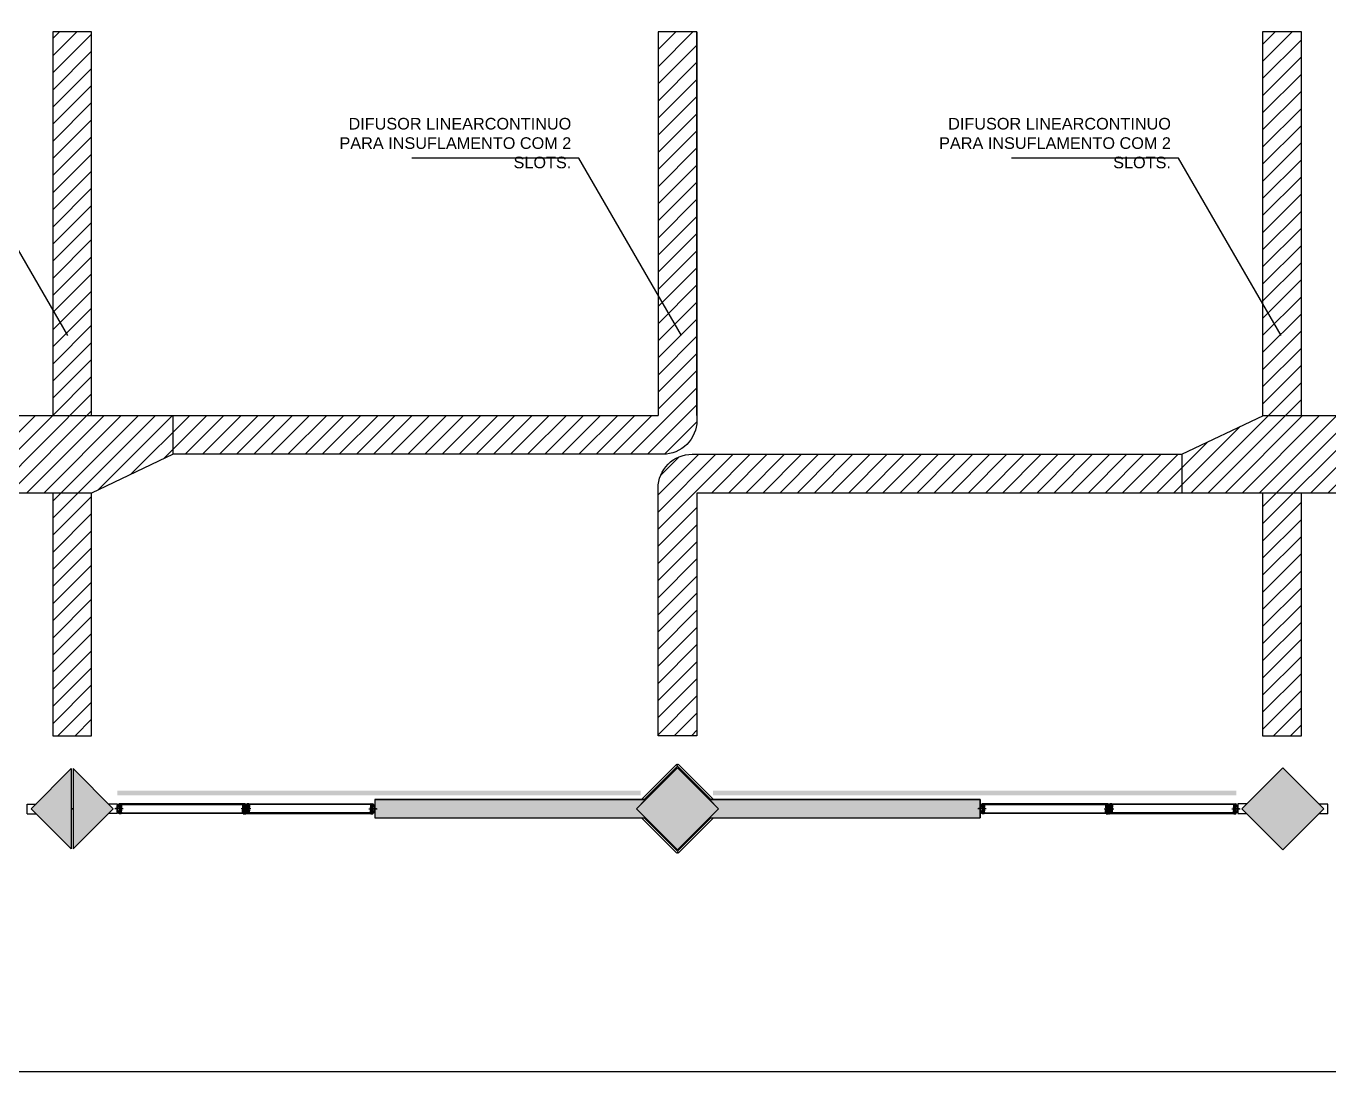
# Model space of a CAD drawing. Header units: millimetres. Extents: x 182 to 575, y -105 to 95.
# Drawn here: x 318.31 to 331.77, y -104.97 to -94.17 of the extents above; entities that cross this region are included whole.
import ezdxf

# ---------------------------------------------------------------- set-up
doc = ezdxf.new("R2010")
doc.units = ezdxf.units.MM
doc.header["$MEASUREMENT"] = 0
doc.linetypes.add('XR_BL2_AND_MON-REV15$0$DASHDOT', pattern=[1, 0.5, -0.25, 0, -0.25])
for name, color, linetype in [('ar condicionado', 160, 'Continuous'), ('base', 253, 'Continuous'), ('XR_BL2_AND_MON-REV15$0$aca', 2, 'Continuous'), ('XR_BL2_AND_MON-REV15$0$EIXOS_PERFIL', 181, 'XR_BL2_AND_MON-REV15$0$DASHDOT'), ('XR_BL2_AND_MON-REV15$0$PERFIL_DIV', 41, 'Continuous'), ('XR_BL2_AND_MON-REV15$0$SHADE', 7, 'Continuous')]:
    doc.layers.add(name, color=color, linetype=linetype)
doc.styles.add('ARIAL', font='arial.ttf')
pattern_1 = [(45, (0, -100), (-0.088388348, 0.088388348), [])]

# ---------------------------------------------------------------- blocks, each defined once
blk = doc.blocks.new('XR_BL2_AND_MON-REV15$0$P50X50')
at = {"layer": 'base'}
blk.add_hatch(color=256, dxfattribs=at).paths.add_polyline_path([(0, -0.424), (0.424, 0), (0, 0.424), (-0.424, 0)])
at = {"layer": 'base', "linetype": 'ByBlock'}
blk.add_lwpolyline([(0, -0.424), (0.424, 0), (0, 0.424), (-0.424, 0)], close=True, dxfattribs=at)
blk = doc.blocks.new('XR_BL2_AND_MON-REV15$0$PILAR 60X60_45')
at = {"layer": 'base'}
blk.add_blockref('XR_BL2_AND_MON-REV15$0$P50X50', (0, 0), dxfattribs=at)
blk = doc.blocks.new('XR_BL2_AND_MON-REV15$0$PILAR_60X60_JUNTA')
at = {"layer": 'base'}
for points in [[(-0.414, 0.01), (0, 0.424), (0.414, 0.01)], [(-0.414, -0.01), (0, -0.424), (0.414, -0.01)]]:
    blk.add_hatch(color=256, dxfattribs=at).paths.add_polyline_path(points)
at = {"layer": 'base', "linetype": 'ByBlock'}
for points in [[(-0.414, 0.01), (0, 0.424), (0.414, 0.01)], [(-0.414, -0.01), (0, -0.424), (0.414, -0.01)]]:
    blk.add_lwpolyline(points, close=True, dxfattribs=at)
at = {"layer": 'base'}
blk.add_point((0, 0), dxfattribs=at)
blk = doc.blocks.new('XR_BL2_AND_MON-REV15$0$A$C331768BC')
at = {"layer": 'XR_BL2_AND_MON-REV15$0$SHADE'}
blk.add_hatch(color=254, dxfattribs=at).paths.add_polyline_path([(73, 22), (73, 17), (85, 17), (85, 26), (80, 26), (80, 45), (85, 45), (85, 54), (73, 54), (73, 49), (29, 49), (29, 54), (18, 54), (18, 46), (23, 46), (23, 25), (18, 25), (18, 17), (29, 17), (29, 22), (51, 22)])
at = {"layer": 'XR_BL2_AND_MON-REV15$0$EIXOS_PERFIL'}
for p, q in [((-9, 35, -59), (110, 35, -59)), ((51, 86, -59), (51, -19, -59))]:
    blk.add_line(p, q, dxfattribs=at)
at = {"layer": 'XR_BL2_AND_MON-REV15$0$PERFIL_DIV'}
for p, q in [((0, 65, -59), (0, 46, -59)), ((2, 66, -59), (1, 66, -59)), ((2, 5, -59), (1, 5, -59)), ((2, 50, -59), (2, 66, -59)), ((9, 50, -59), (2, 50, -59)), ((2, 49, -59), (11, 49, -59)), ((2, 46, -59), (2, 49, -59)), ((13, 42, -59), (6, 42, -59)), ((16, 40, -59), (6, 40, -59)), ((9, 65, -59), (9, 50, -59)), ((9, 33, -59), (9, 37, -59)), ((10, 63, -59), (10, 65, -59)), ((10, 50, -59), (10, 57, -59)), ((15, 50, -59), (10, 50, -59)), ((10, 37, -59), (10, 33, -59)), ((11, 49, -59), (11, 49, -59)), ((11, 49, -59), (13, 49, -59)), ((12, 40, -59), (16, 40, -59)), ((15, 39, -59), (12, 39, -59)), ((12, 31, -59), (15, 31, -59)), ((16, 30, -59), (12, 30, -59)), ((14, 69, -59), (13, 69, -59)), ((13, 69, -59), (13, 51, -59)), ((13, 51, -59), (14, 51, -59)), ((13, 49, -59), (13, 42, -59)), ((14, 71, -59), (34, 71, -59)), ((15, 70, -59), (14, 70, -59)), ((14, 58, -59), (14, 69, -59)), ((21, 58, -59), (14, 58, -59)), ((14, 55, -59), (30, 55, -59)), ((14, 51, -59), (14, 55, -59)), ((15, 67, -59), (15, 70, -59)), ((15, 67, -59), (16, 67, -59)), ((18, 58, -59), (15, 60, -59)), ((15, 60, -59), (16, 60, -59)), ((16, 55, -59), (15, 55, -59)), ((15, 55, -59), (15, 50, -59)), ((15, 42, -59), (15, 49, -59)), ((15, 49, -59), (16, 49, -59)), ((16, 42, -59), (15, 42, -59)), ((18, 13, -59), (15, 11, -59)), ((15, 11, -59), (16, 11, -59)), ((16, 70, -59), (31, 70, -59)), ((16, 67, -59), (16, 70, -59)), ((16, 60, -59), (19, 58, -59)), ((16, 49, -59), (16, 55, -59)), ((16, 40, -59), (16, 42, -59)), ((16, 40, -59), (16, 40, -59)), ((16, 31, -59), (16, 30, -59)), ((16, 30, -59), (16, 29, -59)), ((16, 11, -59), (19, 13, -59)), ((17, 39, -59), (18, 39, -59)), ((18, 32, -59), (17, 32, -59)), ((21, 59, -59), (22, 61, -59)), ((24, 59, -59), (21, 58, -59)), ((21, 12, -59), (22, 10, -59)), ((23, 60, -59), (22, 59, -59)), ((23, 11, -59), (22, 12, -59)), ((24, 62, -59), (39, 65, -59)), ((39, 64, -59), (24, 61, -59)), ((30, 57, -59), (24, 59, -59)), ((39, 7, -59), (24, 10, -59)), ((24, 9, -59), (39, 6, -59)), ((30, 55, -59), (30, 57, -59)), ((33, 66, -59), (31, 66, -59)), ((71, 54, -59), (31, 54, -59)), ((32, 68, -59), (32, 68, -59)), ((32, 67, -59), (32, 67, -59)), ((34, 70, -59), (34, 70, -59)), ((35, 70, -59), (35, 70, -59)), ((36, 68, -59), (36, 68, -59)), ((36, 67, -59), (36, 67, -59)), ((37, 66, -59), (36, 66, -59)), ((40, 69, -59), (37, 70, -59)), ((40, 67, -59), (38, 68, -59)), ((42, 68, -59), (51, 68, -59)), ((50, 66, -59), (42, 66, -59)), ((48, 56, -59), (43, 63, -59)), ((59, 56, -59), (43, 56, -59)), ((43, 56, -59), (43, 54, -59)), ((43, 54, -59), (59, 54, -59)), ((43, 15, -59), (43, 17, -59)), ((43, 17, -59), (59, 17, -59)), ((48, 15, -59), (43, 8, -59)), ((59, 15, -59), (43, 15, -59)), ((44, 63, -59), (49, 56, -59)), ((44, 8, -59), (49, 15, -59)), ((50, 65, -59), (50, 66, -59)), ((50, 65, -59), (51, 65, -59)), ((51, 65, -59), (51, 68, -59)), ((60, 68, -59), (51, 68, -59)), ((51, 65, -59), (51, 68, -59)), ((51, 65, -59), (51, 68, -59)), ((51, 65, -59), (51, 68, -59)), ((53, 65, -59), (51, 65, -59)), ((51, 6, -59), (51, 3, -59)), ((51, 6, -59), (51, 3, -59)), ((51, 6, -59), (51, 3, -59)), ((51, 6, -59), (51, 3, -59)), ((53, 65, -59), (53, 66, -59)), ((53, 66, -59), (60, 66, -59)), ((58, 63, -59), (53, 56, -59)), ((58, 8, -59), (53, 15, -59)), ((54, 56, -59), (59, 63, -59)), ((54, 15, -59), (59, 8, -59)), ((59, 54, -59), (59, 56, -59)), ((59, 17, -59), (59, 15, -59)), ((62, 69, -59), (65, 70, -59)), ((62, 67, -59), (64, 68, -59)), ((78, 62, -59), (63, 65, -59)), ((63, 64, -59), (78, 61, -59)), ((63, 7, -59), (78, 10, -59)), ((78, 9, -59), (63, 6, -59)), ((65, 66, -59), (66, 66, -59)), ((66, 68, -59), (66, 68, -59)), ((66, 67, -59), (66, 67, -59)), ((67, 70, -59), (67, 70, -59)), ((88, 71, -59), (68, 71, -59)), ((68, 70, -59), (68, 70, -59)), ((69, 66, -59), (71, 66, -59)), ((71, 54, -59), (69, 54, -59)), ((70, 68, -59), (70, 68, -59)), ((70, 67, -59), (70, 67, -59)), ((86, 70, -59), (71, 70, -59)), ((72, 57, -59), (78, 59, -59)), ((72, 55, -59), (72, 57, -59)), ((88, 55, -59), (72, 55, -59)), ((78, 59, -59), (81, 58, -59)), ((79, 60, -59), (80, 59, -59)), ((79, 11, -59), (80, 12, -59)), ((81, 59, -59), (80, 61, -59)), ((81, 12, -59), (80, 10, -59)), ((81, 58, -59), (88, 58, -59)), ((86, 60, -59), (83, 58, -59)), ((86, 11, -59), (83, 13, -59)), ((84, 58, -59), (87, 60, -59)), ((85, 39, -59), (84, 39, -59)), ((84, 32, -59), (85, 32, -59)), ((85, 17, -59), (85, 26, -59)), ((86, 67, -59), (86, 70, -59)), ((88, 67, -59), (86, 67, -59)), ((87, 60, -59), (86, 60, -59)), ((86, 49, -59), (86, 55, -59)), ((86, 55, -59), (88, 55, -59)), ((88, 49, -59), (86, 49, -59)), ((86, 40, -59), (86, 42, -59)), ((86, 42, -59), (88, 42, -59)), ((86, 40, -59), (96, 40, -59)), ((90, 40, -59), (86, 40, -59)), ((86, 40, -59), (86, 40, -59)), ((86, 31, -59), (86, 30, -59)), ((86, 30, -59), (86, 29, -59)), ((86, 30, -59), (90, 30, -59)), ((86, 22, -59), (86, 15, -59)), ((87, 11, -59), (86, 11, -59)), ((87, 39, -59), (90, 39, -59)), ((90, 31, -59), (87, 31, -59)), ((88, 67, -59), (88, 70, -59)), ((88, 70, -59), (88, 70, -59)), ((88, 58, -59), (88, 69, -59)), ((88, 69, -59), (89, 69, -59)), ((88, 55, -59), (88, 50, -59)), ((88, 51, -59), (88, 55, -59)), ((88, 50, -59), (92, 50, -59)), ((89, 51, -59), (88, 51, -59)), ((88, 42, -59), (88, 49, -59)), ((89, 69, -59), (89, 51, -59)), ((89, 49, -59), (89, 42, -59)), ((91, 49, -59), (89, 49, -59)), ((89, 42, -59), (96, 42, -59)), ((101, 49, -59), (91, 49, -59)), ((91, 49, -59), (91, 49, -59)), ((92, 63, -59), (92, 65, -59)), ((92, 50, -59), (92, 57, -59)), ((92, 37, -59), (92, 33, -59)), ((93, 65, -59), (93, 50, -59)), ((93, 50, -59), (101, 50, -59)), ((93, 33, -59), (93, 37, -59)), ((101, 66, -59), (101, 66, -59)), ((101, 50, -59), (101, 66, -59)), ((101, 54, -59), (101, 56, -59)), ((102, 65, -59), (102, 46, -59))]:
    blk.add_line(p, q, dxfattribs=at)
at = {"layer": 'XR_BL2_AND_MON-REV15$0$PERFIL_DIV', "linetype": 'Continuous'}
for p, q in [((0, 6, -59), (0, 25, -59)), ((2, 25, -59), (2, 22, -59)), ((2, 22, -59), (11, 22, -59)), ((9, 20, -59), (2, 20, -59)), ((2, 20, -59), (2, 5, -59)), ((16, 30, -59), (6, 30, -59)), ((13, 29, -59), (6, 29, -59)), ((9, 6, -59), (9, 20, -59)), ((15, 20, -59), (10, 20, -59)), ((10, 20, -59), (10, 14, -59)), ((10, 8, -59), (10, 6, -59)), ((11, 22, -59), (11, 22, -59)), ((11, 22, -59), (13, 22, -59)), ((13, 22, -59), (13, 29, -59)), ((13, 2, -59), (13, 20, -59)), ((13, 20, -59), (14, 20, -59)), ((14, 2, -59), (13, 2, -59)), ((14, 20, -59), (14, 15, -59)), ((14, 15, -59), (30, 15, -59)), ((21, 13, -59), (14, 13, -59)), ((14, 13, -59), (14, 2, -59)), ((15, 1, -59), (14, 1, -59)), ((15, 29, -59), (15, 22, -59)), ((16, 29, -59), (15, 29, -59)), ((15, 22, -59), (16, 22, -59)), ((15, 15, -59), (15, 20, -59)), ((16, 15, -59), (15, 15, -59)), ((15, 4, -59), (16, 4, -59)), ((15, 4, -59), (15, 1, -59)), ((16, 40, -59), (16, 55, -59)), ((16, 55, -59), (33, 55, -59)), ((16, 15, -59), (16, 31, -59)), ((16, 22, -59), (16, 15, -59)), ((33, 15, -59), (16, 15, -59)), ((16, 4, -59), (16, 1, -59)), ((16, 1, -59), (31, 1, -59)), ((29, 54, -59), (18, 54, -59)), ((18, 54, -59), (18, 46, -59)), ((18, 46, -59), (23, 46, -59)), ((21, 44, -59), (18, 44, -59)), ((18, 44, -59), (18, 40, -59)), ((18, 31, -59), (18, 27, -59)), ((18, 27, -59), (21, 27, -59)), ((23, 25, -59), (18, 25, -59)), ((18, 25, -59), (18, 17, -59)), ((18, 17, -59), (29, 17, -59)), ((21, 27, -59), (21, 44, -59)), ((24, 12, -59), (21, 13, -59)), ((23, 46, -59), (23, 25, -59)), ((30, 14, -59), (24, 12, -59)), ((29, 49, -59), (29, 54, -59)), ((73, 49, -59), (29, 49, -59)), ((29, 22, -59), (51, 22, -59)), ((29, 17, -59), (29, 22, -59)), ((30, 15, -59), (30, 14, -59)), ((31, 54, -59), (31, 50, -59)), ((33, 54, -59), (31, 54, -59)), ((31, 54, -59), (31, 50, -59)), ((31, 50, -59), (71, 50, -59)), ((31, 50, -59), (71, 50, -59)), ((31, 17, -59), (31, 20, -59)), ((31, 20, -59), (71, 20, -59)), ((51, 20, -59), (31, 20, -59)), ((31, 20, -59), (31, 17, -59)), ((71, 17, -59), (31, 17, -59)), ((31, 17, -59), (33, 17, -59)), ((33, 5, -59), (31, 5, -59)), ((32, 4, -59), (32, 4, -59)), ((32, 3, -59), (32, 3, -59)), ((33, 55, -59), (33, 54, -59)), ((33, 17, -59), (33, 16, -59)), ((34, 1, -59), (34, 1, -59)), ((35, 1, -59), (35, 1, -59)), ((37, 5, -59), (36, 5, -59)), ((36, 4, -59), (36, 4, -59)), ((36, 3, -59), (36, 3, -59)), ((40, 2, -59), (37, 1, -59)), ((40, 4, -59), (38, 3, -59)), ((50, 5, -59), (42, 5, -59)), ((42, 3, -59), (51, 3, -59)), ((50, 6, -59), (51, 6, -59)), ((50, 6, -59), (50, 5, -59)), ((51, 22, -59), (51, 20, -59)), ((51, 20, -59), (51, 22, -59)), ((51, 22, -59), (73, 22, -59)), ((71, 20, -59), (51, 20, -59)), ((53, 6, -59), (51, 6, -59)), ((60, 3, -59), (51, 3, -59)), ((53, 6, -59), (53, 5, -59)), ((53, 5, -59), (60, 5, -59)), ((62, 4, -59), (64, 3, -59)), ((62, 2, -59), (65, 1, -59)), ((65, 5, -59), (66, 5, -59)), ((66, 4, -59), (66, 4, -59)), ((66, 3, -59), (66, 3, -59)), ((67, 1, -59), (67, 1, -59)), ((68, 1, -59), (68, 1, -59)), ((69, 54, -59), (69, 55, -59)), ((69, 55, -59), (86, 55, -59)), ((69, 16, -59), (69, 17, -59)), ((69, 17, -59), (71, 17, -59)), ((86, 15, -59), (69, 15, -59)), ((69, 5, -59), (71, 5, -59)), ((70, 4, -59), (70, 4, -59)), ((70, 3, -59), (70, 3, -59)), ((71, 50, -59), (71, 54, -59)), ((71, 50, -59), (71, 54, -59)), ((71, 20, -59), (71, 17, -59)), ((71, 17, -59), (71, 20, -59)), ((86, 1, -59), (71, 1, -59)), ((88, 15, -59), (72, 15, -59)), ((72, 15, -59), (72, 14, -59)), ((72, 14, -59), (78, 12, -59)), ((85, 54, -59), (73, 54, -59)), ((73, 54, -59), (73, 49, -59)), ((73, 22, -59), (73, 17, -59)), ((73, 17, -59), (85, 17, -59)), ((78, 12, -59), (81, 13, -59)), ((80, 26, -59), (80, 45, -59)), ((80, 45, -59), (85, 45, -59)), ((85, 26, -59), (80, 26, -59)), ((85, 44, -59), (81, 44, -59)), ((81, 44, -59), (81, 27, -59)), ((81, 27, -59), (85, 27, -59)), ((81, 13, -59), (88, 13, -59)), ((84, 13, -59), (87, 11, -59)), ((85, 45, -59), (85, 54, -59)), ((85, 40, -59), (85, 44, -59)), ((85, 27, -59), (85, 31, -59)), ((86, 55, -59), (86, 40, -59)), ((86, 31, -59), (86, 15, -59)), ((86, 30, -59), (96, 30, -59)), ((86, 29, -59), (88, 29, -59)), ((88, 22, -59), (86, 22, -59)), ((86, 15, -59), (88, 15, -59)), ((88, 4, -59), (86, 4, -59)), ((86, 4, -59), (86, 1, -59)), ((88, 29, -59), (88, 22, -59)), ((89, 20, -59), (88, 20, -59)), ((88, 20, -59), (88, 15, -59)), ((88, 15, -59), (88, 20, -59)), ((88, 20, -59), (92, 20, -59)), ((88, 13, -59), (88, 2, -59)), ((88, 4, -59), (88, 1, -59)), ((88, 2, -59), (89, 2, -59)), ((88, 1, -59), (88, 1, -59)), ((89, 22, -59), (89, 29, -59)), ((89, 29, -59), (96, 29, -59)), ((91, 22, -59), (89, 22, -59)), ((89, 2, -59), (89, 20, -59)), ((101, 22, -59), (91, 22, -59)), ((91, 22, -59), (91, 22, -59)), ((92, 20, -59), (92, 14, -59)), ((92, 8, -59), (92, 6, -59)), ((93, 6, -59), (93, 20, -59)), ((93, 20, -59), (101, 20, -59)), ((101, 25, -59), (101, 22, -59)), ((101, 20, -59), (101, 5, -59)), ((101, 5, -59), (101, 5, -59)), ((102, 6, -59), (102, 25, -59)), ((14, 0, -59), (34, 0, -59)), ((88, 0, -59), (68, 0, -59))]:
    blk.add_line(p, q, dxfattribs=at)
at = {"layer": 'XR_BL2_AND_MON-REV15$0$PERFIL_DIV'}
for centre, radius, start, end in [((1, 65, -59), 1, 90, 180), ((6, 47, -59), 6.07, 180.5943, 275.4313), ((6, 47, -59), 4.57, 180.5943, 275.4313), ((15, 65, -59), 6.6, 101.8368, 173.416), ((12, 37, -59), 3, 90, 180), ((12, 33, -59), 3, 180, 270), ((15, 65, -59), 5.05, 99.9202, 174.746), ((4, 60, -59), 7.23, 332.7929, 27.2071), ((12, 37, -59), 2, 90, 180), ((12, 33, -59), 2, 180, 270), ((17, 40, -59), 1.56, 189.429, 326.8025), ((17, 31, -59), 1.56, 33.1975, 170.571), ((17, 40, -59), 0.75, 180, 318.1897), ((17, 31, -59), 0.75, 41.8103, 180), ((20, 60, -59), 2.5, 242.2723, 327.038), ((18, 39, -59), 0.212, 320.0178, 87.8904), ((18, 32, -59), 0.212, 272.1096, 39.9822), ((20, 11, -59), 2.5, 32.962, 117.7277), ((20, 60, -59), 2, 242.2723, 327.038), ((20, 11, -59), 2, 32.962, 117.7277), ((24, 60, -59), 2, 102.9112, 147.038), ((24, 11, -59), 2, 212.962, 257.0888), ((24, 60, -59), 1.5, 102.9112, 147.038), ((24, 11, -59), 1.5, 212.962, 257.0888), ((31, 70, -59), 0.3, 332.9643, 90), ((34, 68, -59), 3.55, 152.9643, 208.0213), ((31, 66, -59), 0.3, 208.0213, 270), ((34, 68, -59), 1.85, 102.4869, 167.5131), ((34, 68, -59), 2.15, 169.2778, 190.7222), ((34, 68, -59), 1.85, 192.4869, 225.2481), ((33, 66, -59), 0.3, 270, 45.2481), ((34, 66, -59), 5, 58.731, 90), ((34, 68, -59), 2.15, 79.2778, 100.7222), ((34, 68, -59), 1.85, 12.4869, 77.5131), ((34, 68, -59), 1.85, 314.7519, 347.5131), ((36, 66, -59), 0.3, 134.7519, 270), ((34, 68, -59), 2.15, 349.2778, 10.7222), ((34, 68, -59), 3.55, 331.9787, 359.2788), ((37, 66, -59), 0.3, 270, 331.9787), ((38, 68, -59), 0.4, 58.731, 179.2788), ((40, 60, -59), 4.5, 42.7825, 102.9112), ((40, 60, -59), 5, 42.7825, 102.9112), ((40, 11, -59), 4.5, 257.0888, 317.2175), ((40, 11, -59), 5, 257.0888, 317.2175), ((42, 73, -59), 5, 238.731, 270), ((42, 71, -59), 4.68, 238.731, 270), ((62, 60, -59), 5, 77.0888, 137.2175), ((62, 11, -59), 5, 222.7825, 282.9112), ((62, 60, -59), 4.5, 77.0888, 137.2175), ((62, 11, -59), 4.5, 222.7825, 282.9112), ((60, 73, -59), 5, 270, 301.269), ((60, 71, -59), 4.68, 270, 301.269), ((64, 68, -59), 0.4, 0.7212, 121.269), ((68, 68, -59), 3.55, 180.7212, 208.0213), ((68, 66, -59), 5, 90, 121.269), ((65, 66, -59), 0.3, 208.0213, 270), ((68, 68, -59), 1.85, 102.4869, 167.5131), ((68, 68, -59), 2.15, 169.2778, 190.7222), ((68, 68, -59), 1.85, 192.4869, 225.2481), ((66, 66, -59), 0.3, 270, 45.2481), ((68, 68, -59), 2.15, 79.2778, 100.7222), ((68, 68, -59), 1.85, 12.4869, 77.5131), ((68, 68, -59), 1.85, 314.7519, 347.5131), ((69, 66, -59), 0.3, 134.7519, 270), ((68, 68, -59), 2.15, 349.2778, 10.7222), ((71, 70, -59), 0.3, 90, 207.0357), ((68, 68, -59), 3.55, 331.9787, 27.0357), ((71, 66, -59), 0.3, 270, 331.9787), ((78, 60, -59), 2, 32.962, 77.0888), ((78, 60, -59), 1.5, 32.962, 77.0888), ((78, 11, -59), 1.5, 282.9112, 327.038), ((78, 11, -59), 2, 282.9112, 327.038), ((82, 60, -59), 2.5, 212.962, 297.7277), ((82, 11, -59), 2.5, 62.2723, 147.038), ((82, 60, -59), 2, 212.962, 297.7277), ((82, 11, -59), 2, 62.2723, 147.038), ((84, 39, -59), 0.212, 92.1096, 219.9822), ((85, 40, -59), 1.56, 213.1975, 350.571), ((85, 31, -59), 1.56, 9.429, 146.8025), ((84, 32, -59), 0.212, 140.0178, 267.8904), ((85, 40, -59), 0.75, 221.8103, 0), ((85, 31, -59), 0.75, 0, 138.1897), ((87, 65, -59), 6.6, 6.584, 78.1632), ((87, 65, -59), 5.05, 5.254, 80.0798), ((90, 37, -59), 3, 0, 90), ((90, 37, -59), 2, 0, 90), ((90, 33, -59), 3, 270, 0), ((90, 33, -59), 2, 270, 0), ((98, 60, -59), 7.23, 152.7929, 207.2071), ((96, 47, -59), 6.07, 264.5687, 359.4057), ((96, 47, -59), 4.57, 264.5687, 359.4057), ((101, 65, -59), 1, 0, 90)]:
    blk.add_arc(centre, radius, start, end, dxfattribs=at)
at = {"layer": 'XR_BL2_AND_MON-REV15$0$PERFIL_DIV', "linetype": 'Continuous'}
for centre, radius, start, end in [((6, 24, -59), 6.07, 84.5687, 179.4057), ((1, 6, -59), 1, 180, 270), ((6, 24, -59), 4.57, 84.5687, 179.4057), ((15, 6, -59), 6.6, 186.584, 258.1632), ((4, 11, -59), 7.23, 332.7929, 27.2071), ((15, 6, -59), 5.05, 185.254, 260.0798), ((17, 40, -59), 0.75, 180, 0), ((17, 31, -59), 0.75, 0, 180), ((34, 3, -59), 3.55, 151.9787, 207.0357), ((31, 5, -59), 0.3, 90, 151.9787), ((31, 1, -59), 0.3, 270, 27.0357), ((34, 3, -59), 1.85, 134.7519, 167.5131), ((34, 3, -59), 2.15, 169.2778, 190.7222), ((34, 3, -59), 1.85, 192.4869, 257.5131), ((33, 55, -59), 0.5, 0, 90), ((33, 16, -59), 0.5, 270, 0), ((33, 5, -59), 0.3, 314.7519, 90), ((34, 3, -59), 2.15, 259.2778, 280.7222), ((34, 5, -59), 5, 270, 301.269), ((34, 3, -59), 1.85, 12.4869, 45.2481), ((36, 5, -59), 0.3, 90, 225.2481), ((34, 3, -59), 1.85, 282.4869, 347.5131), ((34, 3, -59), 2.15, 349.2778, 10.7222), ((34, 3, -59), 3.55, 0.7212, 28.0213), ((37, 5, -59), 0.3, 28.0213, 90), ((38, 3, -59), 0.4, 180.7212, 301.269), ((42, 0, -59), 4.68, 90, 121.269), ((42, -2, -59), 5, 90, 121.269), ((60, 0, -59), 4.68, 58.731, 90), ((60, -2, -59), 5, 58.731, 90), ((68, 3, -59), 3.55, 151.9787, 179.2788), ((64, 3, -59), 0.4, 238.731, 359.2788), ((65, 5, -59), 0.3, 90, 151.9787), ((68, 5, -59), 5, 238.731, 270), ((68, 3, -59), 1.85, 134.7519, 167.5131), ((66, 5, -59), 0.3, 314.7519, 90), ((68, 3, -59), 2.15, 169.2778, 190.7222), ((68, 3, -59), 1.85, 192.4869, 257.5131), ((68, 3, -59), 2.15, 259.2778, 280.7222), ((68, 3, -59), 1.85, 282.4869, 347.5131), ((69, 55, -59), 0.5, 90, 180), ((69, 16, -59), 0.5, 180, 270), ((68, 3, -59), 1.85, 12.4869, 45.2481), ((69, 5, -59), 0.3, 90, 225.2481), ((68, 3, -59), 2.15, 349.2778, 10.7222), ((68, 3, -59), 3.55, 332.9643, 28.0213), ((71, 5, -59), 0.3, 28.0213, 90), ((71, 1, -59), 0.3, 152.9643, 270), ((85, 40, -59), 0.75, 180, 0), ((85, 31, -59), 0.75, 0, 180), ((87, 6, -59), 6.6, 281.8368, 353.416), ((87, 6, -59), 5.05, 279.9202, 354.746), ((98, 11, -59), 7.23, 152.7929, 207.2071), ((96, 24, -59), 6.07, 0.5943, 95.4313), ((96, 24, -59), 4.57, 0.5943, 95.4313), ((101, 6, -59), 1, 270, 0)]:
    blk.add_arc(centre, radius, start, end, dxfattribs=at)
at = {"layer": 'XR_BL2_AND_MON-REV15$0$PERFIL_DIV'}
blk.add_point((51, 35, -59), dxfattribs=at)
blk = doc.blocks.new('XR_BL2_AND_MON-REV15$0$A$C03051BF2')
at = {"layer": 'XR_BL2_AND_MON-REV15$0$aca'}
for p, q in [((49, 21, -29), (49, 63, -29)), ((53, 21, -29), (53, 63, -29))]:
    blk.add_line(p, q, dxfattribs=at)
at = {"layer": 'XR_BL2_AND_MON-REV15$0$EIXOS_PERFIL'}
blk.add_line((51, -16, -29), (51, 71, -29), dxfattribs=at)
at = {"layer": 'XR_BL2_AND_MON-REV15$0$PERFIL_DIV'}
for p, q in [((0, 6, -29), (0, 25, -29)), ((2, 5, -29), (1, 5, -29)), ((2, 25, -29), (2, 22, -29)), ((2, 22, -29), (11, 22, -29)), ((9, 20, -29), (2, 20, -29)), ((2, 20, -29), (2, 5, -29)), ((7, 30, -29), (16, 30, -29)), ((13, 29, -29), (6, 29, -29)), ((9, 6, -29), (9, 20, -29)), ((15, 20, -29), (10, 20, -29)), ((10, 20, -29), (10, 14, -29)), ((10, 8, -29), (10, 6, -29)), ((11, 22, -29), (11, 22, -29)), ((11, 22, -29), (13, 22, -29)), ((13, 22, -29), (13, 29, -29)), ((13, 2, -29), (13, 20, -29)), ((13, 20, -29), (14, 20, -29)), ((14, 2, -29), (13, 2, -29)), ((14, 20, -44), (14, 15, -40)), ((14, 20, -29), (14, 15, -29)), ((14, 15, -29), (30, 15, -29)), ((21, 13, -29), (14, 13, -29)), ((14, 13, -29), (14, 2, -29)), ((15, 1, -29), (14, 1, -29)), ((14, 0, -29), (34, 0, -29)), ((15, 29, -29), (15, 22, -29)), ((16, 29, -29), (15, 29, -29)), ((15, 22, -29), (16, 22, -29)), ((15, 15, -29), (15, 20, -29)), ((16, 15, -29), (15, 15, -29)), ((18, 13, -29), (15, 11, -29)), ((18, 13, -29), (15, 11, -29)), ((15, 11, -29), (16, 11, -29)), ((15, 11, -29), (16, 11, -29)), ((15, 4, -29), (16, 4, -29)), ((15, 4, -29), (15, 1, -29)), ((16, 29, -29), (16, 30, -29)), ((16, 22, -29), (16, 15, -29)), ((16, 11, -29), (19, 13, -29)), ((16, 11, -29), (19, 13, -29)), ((16, 4, -29), (16, 1, -29)), ((16, 1, -29), (31, 1, -29)), ((24, 12, -29), (21, 13, -29)), ((21, 12, -29), (22, 10, -29)), ((21, 12, -29), (22, 10, -29)), ((23, 11, -29), (22, 12, -29)), ((23, 11, -29), (22, 12, -29)), ((30, 14, -29), (24, 12, -29)), ((39, 7, -29), (24, 10, -29)), ((39, 7, -29), (24, 10, -29)), ((24, 9, -29), (39, 6, -29)), ((24, 9, -29), (39, 6, -29)), ((30, 15, -29), (30, 14, -29)), ((33, 5, -29), (31, 5, -29)), ((32, 4, -29), (32, 4, -29)), ((32, 3, -29), (32, 3, -29)), ((68, 17, -29), (34, 17, -29)), ((34, 1, -29), (34, 1, -29)), ((35, 1, -29), (35, 1, -29)), ((37, 5, -29), (36, 5, -29)), ((36, 4, -29), (36, 4, -29)), ((36, 3, -29), (36, 3, -29)), ((40, 2, -29), (37, 1, -29)), ((40, 4, -29), (38, 3, -29)), ((50, 5, -29), (42, 5, -29)), ((42, 3, -29), (51, 3, -29)), ((43, 15, -29), (43, 17, -29)), ((43, 15, -29), (43, 17, -29)), ((48, 15, -29), (43, 8, -29)), ((59, 15, -29), (43, 15, -29)), ((48, 15, -29), (43, 8, -29)), ((59, 15, -29), (43, 15, -29)), ((44, 8, -29), (49, 15, -29)), ((44, 8, -29), (49, 15, -29)), ((55, 21, -29), (48, 21, -29)), ((53, 63, -29), (49, 63, -29)), ((53, 63, -29), (49, 63, -29)), ((49, 21, -29), (49, 63, -29)), ((53, 62, -29), (49, 62, -29)), ((53, 61, -29), (49, 61, -29)), ((53, 61, -29), (49, 61, -29)), ((53, 60, -29), (49, 60, -29)), ((53, 59, -29), (49, 59, -29)), ((53, 59, -29), (49, 59, -29)), ((53, 58, -29), (49, 58, -29)), ((53, 57, -29), (49, 57, -29)), ((53, 57, -29), (49, 57, -29)), ((53, 57, -29), (49, 57, -29)), ((53, 57, -29), (49, 57, -29)), ((53, 57, -29), (49, 57, -29)), ((53, 56, -29), (49, 56, -29)), ((53, 55, -29), (49, 55, -29)), ((53, 54, -29), (49, 54, -29)), ((53, 54, -29), (49, 54, -29)), ((53, 53, -29), (49, 53, -29)), ((53, 52, -29), (49, 52, -29)), ((53, 52, -29), (49, 52, -29)), ((53, 52, -29), (49, 52, -29)), ((53, 51, -29), (49, 51, -29)), ((53, 50, -29), (49, 50, -29)), ((53, 50, -29), (49, 50, -29)), ((53, 49, -29), (49, 49, -29)), ((53, 48, -29), (49, 48, -29)), ((53, 47, -29), (49, 47, -29)), ((53, 47, -29), (49, 47, -29)), ((53, 46, -29), (49, 46, -29)), ((53, 46, -29), (49, 46, -29)), ((53, 46, -29), (49, 46, -29)), ((53, 46, -29), (49, 46, -29)), ((53, 45, -29), (49, 45, -29)), ((53, 45, -29), (49, 45, -29)), ((53, 44, -29), (49, 44, -29)), ((53, 43, -29), (49, 43, -29)), ((53, 43, -29), (49, 43, -29)), ((53, 42, -29), (49, 42, -29)), ((53, 41, -29), (49, 41, -29)), ((53, 40, -29), (49, 40, -29)), ((53, 40, -29), (49, 40, -29)), ((53, 40, -29), (49, 40, -29)), ((53, 39, -29), (49, 39, -29)), ((53, 38, -29), (49, 38, -29)), ((53, 38, -29), (49, 38, -29)), ((53, 37, -29), (49, 37, -29)), ((53, 36, -29), (49, 36, -29)), ((53, 36, -29), (49, 36, -29)), ((53, 35, -29), (49, 35, -29)), ((53, 35, -29), (49, 35, -29)), ((53, 35, -29), (49, 35, -29)), ((53, 35, -29), (49, 35, -29)), ((53, 34, -29), (49, 34, -29)), ((53, 33, -29), (49, 33, -29)), ((53, 33, -29), (49, 33, -29)), ((53, 32, -29), (49, 32, -29)), ((53, 31, -29), (49, 31, -29)), ((53, 31, -29), (49, 31, -29)), ((53, 30, -29), (49, 30, -29)), ((53, 29, -29), (49, 29, -29)), ((53, 29, -29), (49, 29, -29)), ((53, 29, -29), (49, 29, -29)), ((53, 28, -29), (49, 28, -29)), ((53, 27, -29), (49, 27, -29)), ((53, 26, -29), (49, 26, -29)), ((53, 26, -29), (49, 26, -29)), ((53, 25, -29), (49, 25, -29)), ((53, 24, -29), (49, 24, -29)), ((53, 24, -29), (49, 24, -29)), ((53, 23, -29), (49, 23, -29)), ((53, 22, -29), (49, 22, -29)), ((53, 22, -29), (49, 22, -29)), ((50, 6, -29), (51, 6, -29)), ((50, 6, -29), (50, 5, -29)), ((51, 6, -29), (51, 3, -29)), ((53, 6, -29), (51, 6, -29)), ((51, 6, -29), (51, 3, -29)), ((51, 6, -29), (51, 3, -29)), ((51, 6, -29), (51, 3, -29)), ((60, 3, -29), (51, 3, -29)), ((53, 21, -29), (53, 63, -29)), ((58, 8, -29), (53, 15, -29)), ((58, 8, -29), (53, 15, -29)), ((53, 6, -29), (53, 5, -29)), ((53, 5, -29), (60, 5, -29)), ((54, 15, -29), (59, 8, -29)), ((54, 15, -29), (59, 8, -29)), ((59, 17, -29), (59, 15, -29)), ((59, 17, -29), (59, 15, -29)), ((62, 4, -29), (64, 3, -29)), ((62, 2, -29), (65, 1, -29)), ((63, 7, -29), (78, 10, -29)), ((63, 7, -29), (78, 10, -29)), ((78, 9, -29), (63, 6, -29)), ((78, 9, -29), (63, 6, -29)), ((65, 5, -29), (66, 5, -29)), ((66, 4, -29), (66, 4, -29)), ((66, 3, -29), (66, 3, -29)), ((67, 1, -29), (67, 1, -29)), ((68, 1, -29), (68, 1, -29)), ((88, 0, -29), (68, 0, -29)), ((69, 5, -29), (71, 5, -29)), ((70, 4, -29), (70, 4, -29)), ((70, 3, -29), (70, 3, -29)), ((86, 1, -29), (71, 1, -29)), ((72, 15, -29), (72, 14, -29)), ((72, 15, -29), (88, 15, -29)), ((72, 14, -29), (78, 12, -29)), ((78, 12, -29), (81, 13, -29)), ((79, 11, -29), (80, 12, -29)), ((79, 11, -29), (80, 12, -29)), ((81, 12, -29), (80, 10, -29)), ((81, 12, -29), (80, 10, -29)), ((81, 13, -29), (88, 13, -29)), ((86, 11, -29), (83, 13, -29)), ((86, 11, -29), (83, 13, -29)), ((84, 13, -29), (87, 11, -29)), ((86, 30, -29), (97, 30, -29)), ((86, 30, -29), (86, 29, -29)), ((86, 29, -29), (88, 29, -29)), ((88, 22, -29), (86, 22, -29)), ((86, 22, -29), (86, 15, -29)), ((87, 11, -29), (86, 11, -29)), ((87, 11, -29), (86, 11, -29)), ((88, 4, -29), (86, 4, -29)), ((86, 4, -29), (86, 1, -29)), ((88, 29, -29), (88, 22, -29)), ((89, 20, -29), (88, 20, -29)), ((88, 20, -29), (88, 15, -29)), ((88, 20, -29), (92, 20, -29)), ((88, 13, -29), (88, 2, -29)), ((88, 4, -29), (88, 1, -29)), ((88, 2, -29), (89, 2, -29)), ((88, 1, -29), (88, 1, -29)), ((89, 22, -29), (89, 29, -29)), ((89, 29, -29), (96, 29, -29)), ((91, 22, -29), (89, 22, -29)), ((89, 2, -29), (89, 20, -29)), ((101, 22, -29), (91, 22, -29)), ((91, 22, -29), (91, 22, -29)), ((92, 20, -29), (92, 14, -29)), ((92, 8, -29), (92, 6, -29)), ((93, 6, -29), (93, 20, -29)), ((93, 20, -29), (101, 20, -29)), ((101, 25, -29), (101, 22, -29)), ((101, 20, -29), (101, 5, -29)), ((101, 5, -29), (101, 5, -29)), ((102, 6, -29), (102, 25, -29))]:
    blk.add_line(p, q, dxfattribs=at)
at = {"layer": 'XR_BL2_AND_MON-REV15$0$PERFIL_DIV', "linetype": 'Continuous'}
for p, q in [((13, 2, -29), (13, 20, -29)), ((13, 20, -29), (14, 20, -29)), ((14, 2, -29), (13, 2, -29)), ((14, 20, -29), (14, 15, -29)), ((14, 15, -29), (30, 15, -29)), ((21, 13, -29), (14, 13, -29)), ((14, 13, -29), (14, 2, -29)), ((16, 15, -29), (15, 15, -29)), ((33, 15, -29), (16, 15, -29)), ((49, 46, -29), (20, 46, -29)), ((24, 12, -29), (21, 13, -29)), ((30, 14, -29), (24, 12, -29)), ((49, 21, -29), (49, 23, -29)), ((82, 46, -29), (53, 46, -29)), ((54, 21, -29), (54, 23, -29)), ((88, 15, -29), (71, 15, -29)), ((72, 14, -29), (78, 12, -29)), ((78, 12, -29), (81, 13, -29)), ((81, 13, -29), (88, 13, -29)), ((84, 13, -29), (87, 11, -29)), ((88, 13, -29), (88, 2, -29)), ((88, 2, -29), (89, 2, -29)), ((89, 2, -29), (89, 15, -29))]:
    blk.add_line(p, q, dxfattribs=at)
at = {"layer": 'XR_BL2_AND_MON-REV15$0$PERFIL_DIV', "linetype": 'Continuous', "elevation": -29}
for points in [[(49, 23), (34, 23), (34, 32), (18, 32), (18, 45), (21, 45), (21, 45, 0.414214), (20, 46), (16, 46), (16, 16), (20, 16, 0.414214), (21, 17), (21, 18), (18, 18), (18, 30), (33, 30), (33, 23), (30, 23), (30, 15), (34, 15, 0.414214), (34, 16), (34, 17), (31, 17), (31, 21), (49, 21)], [(53, 21), (71, 21), (71, 17), (68, 17), (68, 16, 0.414214), (68, 15), (72, 15), (72, 23), (69, 23), (69, 30), (85, 30), (85, 17), (81, 17), (81, 17, 0.414214), (82, 15), (86, 15), (86, 46), (82, 46, 0.414214), (81, 45), (81, 45), (85, 45), (85, 32), (68, 32), (68, 23), (53, 23)]]:
    blk.add_lwpolyline(points, format="xyb", close=True, dxfattribs=at)
at = {"layer": 'XR_BL2_AND_MON-REV15$0$PERFIL_DIV'}
for centre, radius, start, end in [((6, 24, -29), 6.07, 84.5687, 179.4057), ((1, 6, -29), 1, 180, 270), ((6, 24, -29), 4.57, 84.5687, 179.4057), ((15, 6, -29), 6.6, 186.584, 258.1632), ((4, 11, -29), 7.23, 332.7929, 27.2071), ((15, 6, -29), 5.05, 185.254, 260.0798), ((20, 11, -29), 2.5, 32.962, 117.7277), ((20, 11, -29), 2.5, 32.962, 117.7277), ((20, 11, -29), 2, 32.962, 117.7277), ((20, 11, -29), 2, 32.962, 117.7277), ((24, 11, -29), 2, 212.962, 257.0888), ((24, 11, -29), 2, 212.962, 257.0888), ((24, 11, -29), 1.5, 212.962, 257.0888), ((24, 11, -29), 1.5, 212.962, 257.0888), ((34, 3, -29), 3.55, 151.9787, 207.0357), ((31, 5, -29), 0.3, 90, 151.9787), ((31, 1, -29), 0.3, 270, 27.0357), ((34, 3, -29), 1.85, 134.7519, 167.5131), ((34, 3, -29), 2.15, 169.2778, 190.7222), ((34, 3, -29), 1.85, 192.4869, 257.5131), ((33, 5, -29), 0.3, 314.7519, 90), ((34, 3, -29), 2.15, 259.2778, 280.7222), ((34, 5, -29), 5, 270, 301.269), ((34, 3, -29), 1.85, 12.4869, 45.2481), ((36, 5, -29), 0.3, 90, 225.2481), ((34, 3, -29), 1.85, 282.4869, 347.5131), ((34, 3, -29), 2.15, 349.2778, 10.7222), ((34, 3, -29), 3.55, 0.7212, 28.0213), ((37, 5, -29), 0.3, 28.0213, 90), ((38, 3, -29), 0.4, 180.7212, 301.269), ((40, 11, -29), 4.5, 257.0888, 317.2175), ((40, 11, -29), 5, 257.0888, 317.2175), ((40, 11, -29), 4.5, 257.0888, 317.2175), ((40, 11, -29), 5, 257.0888, 317.2175), ((42, 0, -29), 4.68, 90, 121.269), ((42, -2, -29), 5, 90, 121.269), ((62, 11, -29), 5, 222.7825, 282.9112), ((62, 11, -29), 5, 222.7825, 282.9112), ((62, 11, -29), 4.5, 222.7825, 282.9112), ((62, 11, -29), 4.5, 222.7825, 282.9112), ((60, 0, -29), 4.68, 58.731, 90), ((60, -2, -29), 5, 58.731, 90), ((68, 3, -29), 3.55, 151.9787, 179.2788), ((64, 3, -29), 0.4, 238.731, 359.2788), ((65, 5, -29), 0.3, 90, 151.9787), ((68, 5, -29), 5, 238.731, 270), ((68, 3, -29), 1.85, 134.7519, 167.5131), ((66, 5, -29), 0.3, 314.7519, 90), ((68, 3, -29), 2.15, 169.2778, 190.7222), ((68, 3, -29), 1.85, 192.4869, 257.5131), ((68, 3, -29), 2.15, 259.2778, 280.7222), ((68, 3, -29), 1.85, 282.4869, 347.5131), ((68, 3, -29), 1.85, 12.4869, 45.2481), ((69, 5, -29), 0.3, 90, 225.2481), ((68, 3, -29), 2.15, 349.2778, 10.7222), ((68, 3, -29), 3.55, 332.9643, 28.0213), ((71, 5, -29), 0.3, 28.0213, 90), ((71, 1, -29), 0.3, 152.9643, 270), ((78, 11, -29), 1.5, 282.9112, 327.038), ((78, 11, -29), 1.5, 282.9112, 327.038), ((78, 11, -29), 2, 282.9112, 327.038), ((78, 11, -29), 2, 282.9112, 327.038), ((82, 11, -29), 2.5, 62.2723, 147.038), ((82, 11, -29), 2.5, 62.2723, 147.038), ((82, 11, -29), 2, 62.2723, 147.038), ((82, 11, -29), 2, 62.2723, 147.038), ((87, 6, -29), 6.6, 281.8368, 353.416), ((87, 6, -29), 5.05, 279.9202, 354.746), ((98, 11, -29), 7.23, 152.7929, 207.2071), ((96, 24, -29), 6.07, 0.5943, 95.4313), ((96, 24, -29), 4.57, 0.5943, 95.4313), ((101, 6, -29), 1, 270, 0)]:
    blk.add_arc(centre, radius, start, end, dxfattribs=at)
at = {"layer": 'XR_BL2_AND_MON-REV15$0$PERFIL_DIV', "extrusion": (0, 0, -1)}
blk.add_ellipse((51, 21, -29), major_axis=(-3.7, 0), ratio=0.462085, start_param=3.141593, end_param=6.283185, dxfattribs=at)
blk.add_ellipse((51, 21, -29), major_axis=(-3.7, 0), ratio=0.462085, start_param=3.141593, end_param=6.283185, dxfattribs=at)
blk = doc.blocks.new('XR_BL2_AND_MON-REV15$0$D7')
at = {"layer": 'base', "elevation": -2360.355}
for points in [[(-0.043, 1.385), (-0.049, 1.385), (-0.049, 2.675), (-0.043, 2.675)], [(0.044, 1.385), (0.05, 1.385), (0.05, 2.675), (0.044, 2.675)], [(-0.043, 1.355), (-0.049, 1.355), (-0.049, 0.066), (-0.043, 0.066)], [(0.044, 1.355), (0.05, 1.355), (0.05, 0.066), (0.044, 0.066)]]:
    blk.add_lwpolyline(points, close=True, dxfattribs=at)
at = {"layer": 'base'}
blk.add_lwpolyline([(0.05, -0.05), (0.05, 0.04), (-0.05, 0.04), (-0.05, -0.05)], dxfattribs=at)
at = {"layer": 'base', "yscale": 0.0009999999999763531}
for name, p, xscale, zscale in [('XR_BL2_AND_MON-REV15$0$A$C03051BF2', (0.051, 2.655, 0.029), -0.0009999999999763531, 0.001000000000004775), ('XR_BL2_AND_MON-REV15$0$A$C331768BC', (-0.051, 1.335, 0.059), 0.0009999999999763531, 0.0009999999999763531)]:
    blk.add_blockref(name, p, dxfattribs=dict(at, xscale=xscale, zscale=zscale))
at = {"layer": 'base', "xscale": 0.0009999999999763531, "yscale": 0.0009999999999763531, "zscale": 0.0009999999999763531, "rotation": 180}
blk.add_blockref('XR_BL2_AND_MON-REV15$0$A$C03051BF2', (0.051, 0.086, 0.029), dxfattribs=at)

msp = doc.modelspace()

# ---------------------------------------------------------------- hatches: boundary and pattern name
at = {"layer": 'ar condicionado'}
h = msp.add_hatch(dxfattribs=at)
h.set_pattern_fill('ANSI31', color=256)
h.set_pattern_definition(pattern_1)
h.paths.add_polyline_path([(338.166, -91.852), (313.543, -91.852, 0.414214), (313.043, -92.352), (313.043, -92.652), (313.043, -93.731), (313.543, -94.593), (313.543, -92.652), (338.166, -92.652)])
h.paths.add_polyline_path([(335.752, -92.406), (336.33, -92.406), (336.33, -92.52), (335.752, -92.52)], flags=16)
h.paths.add_polyline_path([(313.543, -94.593), (313.043, -93.731), (313.043, -97.722), (313.543, -97.722)])
h.paths.add_polyline_path([(336.994, -92.652), (336.494, -92.652), (336.494, -97.932), (336.994, -97.932)])
h = msp.add_hatch(dxfattribs=at)
h.set_pattern_fill('ANSI31', color=256)
h.set_pattern_definition(pattern_1)
h.paths.add_polyline_path([(319.832, -98.594), (319.832, -98.194), (311.916, -98.194), (311.916, -98.994), (318.991, -98.994)])
h.paths.add_polyline_path([(318.991, -94.235), (318.591, -94.235), (318.591, -98.194), (318.991, -98.194)])
h.paths.add_polyline_path([(318.991, -98.994), (318.591, -98.994), (318.591, -101.499), (318.991, -101.499)])
h.paths.add_polyline_path([(325.241, -98.244), (325.241, -94.235), (324.841, -94.235), (324.841, -98.194), (319.832, -98.194), (319.832, -98.594), (324.891, -98.594, 0.414214)])
h = msp.add_hatch(dxfattribs=at)
h.set_pattern_fill('ANSI31', color=256)
h.set_pattern_definition(pattern_1)
h.paths.add_polyline_path([(331.483, -94.235), (331.083, -94.235), (331.083, -98.194), (331.483, -98.194)])
h.paths.add_polyline_path([(338.166, -98.194), (331.091, -98.194), (330.249, -98.594), (330.249, -98.994), (338.166, -98.994)])
h.paths.add_polyline_path([(330.249, -98.594), (325.191, -98.594, 0.414214), (324.841, -98.944), (324.841, -101.499), (325.241, -101.499), (325.241, -98.994), (330.249, -98.994)])
h.paths.add_polyline_path([(331.483, -98.994), (331.083, -98.994), (331.083, -101.499), (331.483, -101.499)])
at = {"layer": 'base'}
h = msp.add_hatch(color=256, dxfattribs=at)
h.dxf.hatch_style = 1
h.paths.add_polyline_path([(319.255, -102.116), (324.659, -102.116), (324.659, -102.066), (319.255, -102.066)])
h = msp.add_hatch(color=256, dxfattribs=at)
h.dxf.hatch_style = 1
h.paths.add_polyline_path([(330.812, -102.116), (325.408, -102.116), (325.408, -102.066), (330.812, -102.066)])
for points in [[(324.712, -102.348), (324.617, -102.253), (324.712, -102.158), (321.916, -102.158), (321.916, -102.348)], [(325.37, -102.348), (328.166, -102.348), (328.166, -102.158), (325.37, -102.158), (325.465, -102.253)]]:
    msp.add_hatch(color=256, dxfattribs=at).paths.add_polyline_path(points)

# ---------------------------------------------------------------- linework, layer by layer
at = {"layer": 'ar condicionado', "color": 7}
for p, q in [((318.746, -97.367), (317.684, -95.536)), ((324.021, -95.536), (322.299, -95.536)), ((325.083, -97.367), (324.021, -95.536)), ((330.213, -95.536), (328.491, -95.536)), ((331.275, -97.367), (330.213, -95.536))]:
    msp.add_line(p, q, dxfattribs=at)
at = {"layer": 'ar condicionado'}
for p, q in [((330.249, -98.594), (331.091, -98.194)), ((319.832, -98.594), (318.991, -98.994))]:
    msp.add_line(p, q, dxfattribs=at)
for points in [[(318.991, -98.194), (318.991, -94.235), (318.591, -94.235), (318.591, -98.194)], [(325.241, -98.194), (325.241, -94.235), (324.841, -94.235), (324.841, -98.194)], [(325.241, -94.235), (325.241, -98.244)], [(331.483, -98.194), (331.483, -94.235), (331.083, -94.235), (331.083, -98.194)], [(318.991, -98.994), (311.916, -98.994), (311.916, -98.194), (324.791, -98.194)], [(331.083, -98.194), (338.166, -98.194), (338.166, -98.994), (325.291, -98.994)], [(318.591, -98.994), (318.591, -101.499), (318.991, -101.499), (318.991, -98.994)], [(331.083, -98.994), (331.083, -101.499), (331.483, -101.499), (331.483, -98.994)]]:
    msp.add_lwpolyline(points, dxfattribs=at)
msp.add_lwpolyline([(325.241, -98.194), (325.241, -98.244, -0.414214), (324.891, -98.594), (319.832, -98.594), (319.832, -98.194), (324.841, -98.194)], format="xyb", dxfattribs=at)
msp.add_lwpolyline([(325.241, -98.994), (325.241, -101.499), (324.841, -101.499), (324.841, -98.944, -0.414214), (325.191, -98.594), (330.249, -98.594), (330.249, -98.994)], format="xyb", close=True, dxfattribs=at)
at = {"layer": 'base', "color": 2}
for p, q in [((325.041, -101.815), (324.697, -102.158)), ((325.041, -101.801), (325.034, -101.794)), ((325.034, -101.808), (325.048, -101.794)), ((325.384, -102.158), (325.034, -101.808)), ((324.669, -102.348), (325.034, -102.713)), ((324.697, -102.348), (325.048, -102.699)), ((325.041, -102.692), (325.384, -102.348)), ((325.048, -102.713), (325.413, -102.348)), ((325.041, -102.706), (325.034, -102.713)), ((325.041, -102.706), (325.048, -102.699)), ((325.041, -102.706), (325.048, -102.713))]:
    msp.add_line(p, q, dxfattribs=at)
at = {"layer": 'base'}
for p, q in [((318.327, -102.304, -2360.355), (318.327, -102.204)), ((321.916, -102.158), (324.712, -102.158)), ((321.916, -102.158), (321.916, -102.348)), ((325.37, -102.158), (328.166, -102.158)), ((328.166, -102.158), (328.166, -102.348)), ((331.755, -102.304, -2360.355), (331.755, -102.204)), ((321.916, -102.348), (324.712, -102.348)), ((325.37, -102.348), (328.166, -102.348))]:
    msp.add_line(p, q, dxfattribs=at)
for points in [[(348.455, -104.97), (301.939, -104.97), (301.939, -88.187), (348.455, -88.187)], [(324.712, -102.348), (324.617, -102.253), (324.712, -102.158), (321.916, -102.158), (321.916, -102.348)], [(325.37, -102.348), (328.166, -102.348), (328.166, -102.158), (325.37, -102.158), (325.465, -102.253)]]:
    msp.add_lwpolyline(points, close=True, dxfattribs=at)
at = {"layer": 'base', "color": 2}
for points in [[(325.034, -101.794), (324.669, -102.158)], [(325.413, -102.158), (325.048, -101.794)]]:
    msp.add_lwpolyline(points, dxfattribs=at)
at = {"layer": 'base'}
for points in [[(318.327, -102.204), (318.417, -102.204)], [(321.916, -102.198), (321.916, -102.208)], [(328.166, -102.198), (328.166, -102.208)], [(331.755, -102.204), (331.665, -102.204)], [(318.327, -102.304), (318.417, -102.304)], [(321.916, -102.298), (321.916, -102.308)], [(328.166, -102.298), (328.166, -102.308)], [(331.755, -102.304), (331.665, -102.304)]]:
    msp.add_lwpolyline(points, dxfattribs=at)

# ---------------------------------------------------------------- block references
at = {"layer": 'base', "rotation": 89.99999999999999}
for name, p in [('XR_BL2_AND_MON-REV15$0$PILAR_60X60_JUNTA', (318.791, -102.253)), ('XR_BL2_AND_MON-REV15$0$PILAR 60X60_45', (325.041, -102.253)), ('XR_BL2_AND_MON-REV15$0$PILAR 60X60_45', (331.291, -102.253)), ('XR_BL2_AND_MON-REV15$0$D7', (330.867, -102.253))]:
    msp.add_blockref(name, p, dxfattribs=at)
at = {"layer": 'base', "xscale": -1, "rotation": 270}
msp.add_blockref('XR_BL2_AND_MON-REV15$0$D7', (319.215, -102.253), dxfattribs=at)

# ---------------------------------------------------------------- texts
at = {"layer": 'ar condicionado', "color": 3, "ltscale": 0.8, "char_height": 0.12, "width": 2.66698, "attachment_point": 3, "style": 'ARIAL'}
for insert in [(323.944, -95.122), (330.136, -95.122)]:
    msp.add_mtext('DIFUSOR LINEARCONTINUO PARA INSUFLAMENTO COM 2 SLOTS. ', dxfattribs=dict(at, insert=insert))

doc.saveas('drawing.dxf')
